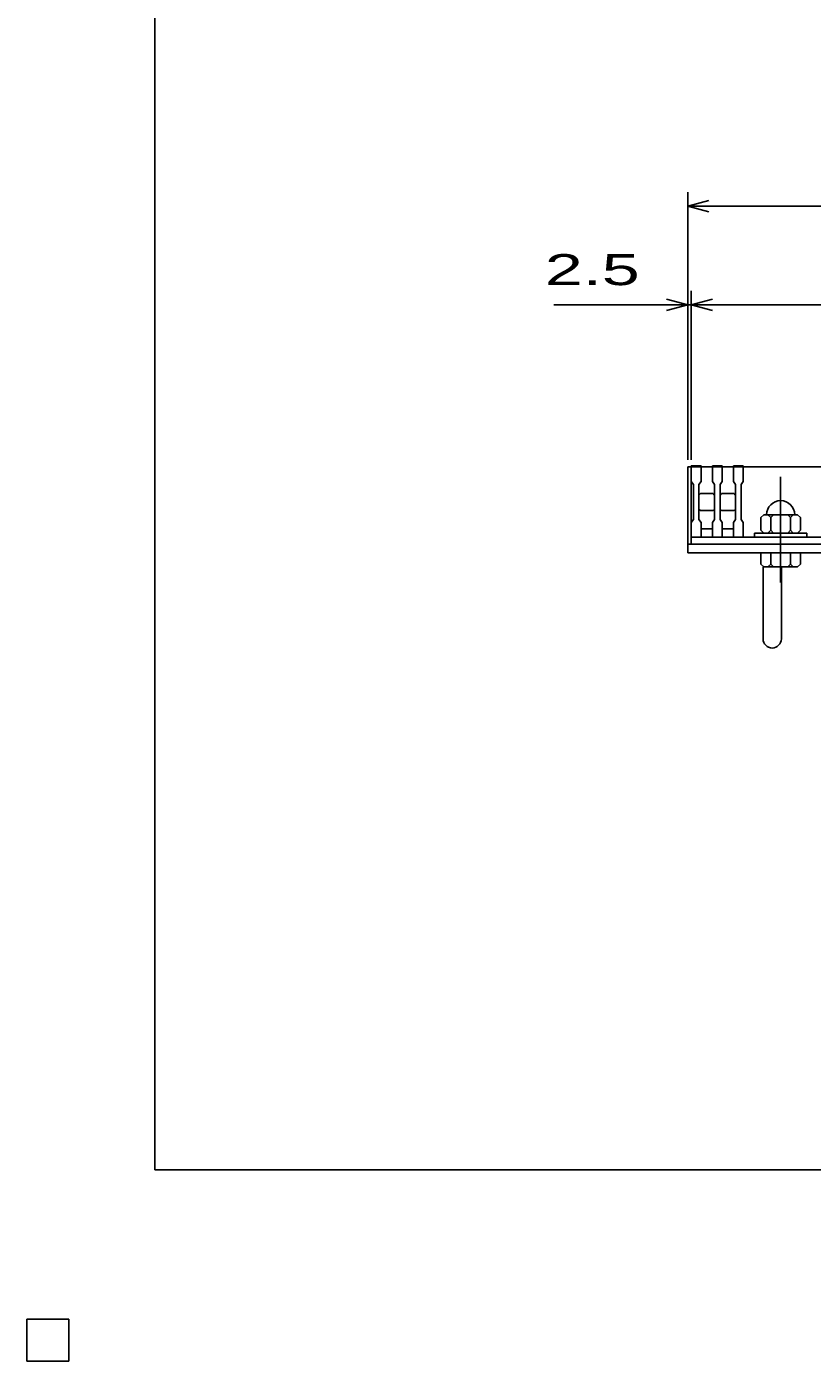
# Model space of a CAD drawing. Units: millimetres, scale not verified. Extents: x -1820 to 1731, y -1282 to 1054.
# Drawn here: x -1820 to -1262, y -1282 to -335 of the extents above; entities that cross this region are included whole.
import ezdxf
from ezdxf.enums import TextEntityAlignment as Align

# ---------------------------------------------------------------- set-up
doc = ezdxf.new("R2010")
doc.units = ezdxf.units.MM
doc.header["$LTSCALE"] = 10
doc.linetypes.add('CHAIN', pattern=[18.5, 12, -1.5, 3.5, -1.5])
for name, color, linetype, lineweight in [('0_2', 150, 'Continuous', 25), ('16', 3, 'Continuous', 25), ('19', 6, 'Continuous', 25), ('22', 4, 'Continuous', 25)]:
    doc.layers.add(name, color=color, linetype=linetype, lineweight=lineweight)
doc.styles.add('ベクトル', font='')
doc.styles.get('ベクトル').set_extended_font_data('ベクトル')

msp = doc.modelspace()

# ---------------------------------------------------------------- linework, layer by layer
at = {"layer": '0_2'}
for p, q in [((-1729, -1146.5), (-1729, 1053.5)), ((1731, -1146.5), (-1729, -1146.5))]:
    msp.add_line(p, q, dxfattribs=at)
at = {"layer": '16'}
for p, q in [((-1348, -647.5), (-1348, -646.8)), ((-1348, -646.8), (-1341, -646.8)), ((-1348, -647.5), (-1348, -658)), ((-1341, -647.5), (-1348, -647.5)), ((-1348, -647.5), (-1348, -691.5)), ((-1348, -647.5), (-353, -647.5)), ((-1341, -646.8), (-1341, -647.5)), ((-1341, -658), (-1341, -647.5)), ((-1333, -647.5), (-1333, -646.8)), ((-1333, -646.8), (-1326, -646.8)), ((-1333, -647.5), (-1333, -658)), ((-1326, -647.5), (-1333, -647.5)), ((-1326, -646.8), (-1326, -647.5)), ((-1326, -658), (-1326, -647.5)), ((-1318, -647.5), (-1318, -646.8)), ((-1318, -646.8), (-1311, -646.8)), ((-1318, -647.5), (-1318, -658)), ((-1311, -647.5), (-1318, -647.5)), ((-1311, -646.8), (-1311, -647.5)), ((-1311, -658), (-1311, -647.5)), ((-1311, -647.5), (-1258, -647.5)), ((-1348, -658), (-1346.5, -660)), ((-1346.5, -660), (-1346.5, -685)), ((-1342.5, -660), (-1341, -658)), ((-1342.5, -685), (-1342.5, -660)), ((-1333, -658), (-1331.5, -660)), ((-1331.5, -660), (-1331.5, -685)), ((-1327.5, -660), (-1326, -658)), ((-1327.5, -685), (-1327.5, -660)), ((-1318, -658), (-1316.5, -660)), ((-1316.5, -660), (-1316.5, -685)), ((-1312.5, -660), (-1311, -658)), ((-1312.5, -685), (-1312.5, -660)), ((-1342.5, -667.5), (-1341.5, -666.5)), ((-1341.5, -666.5), (-1332.5, -666.5)), ((-1332.5, -666.5), (-1331.5, -667.5)), ((-1327.5, -667.5), (-1326.5, -666.5)), ((-1326.5, -666.5), (-1317.5, -666.5)), ((-1317.5, -666.5), (-1316.5, -667.5)), ((-1341.5, -678.5), (-1342.5, -677.5)), ((-1332.5, -678.5), (-1341.5, -678.5)), ((-1331.5, -677.5), (-1332.5, -678.5)), ((-1326.5, -678.5), (-1327.5, -677.5)), ((-1317.5, -678.5), (-1326.5, -678.5)), ((-1316.5, -677.5), (-1317.5, -678.5)), ((-1296.5, -681.5), (-1298.5, -683.5)), ((-1272.5, -681.5), (-1296.5, -681.5)), ((-1291.5, -683.5), (-1293.5, -681.5)), ((-1289.5, -681.5), (-1291.5, -683.5)), ((-1277.5, -683.5), (-1279.5, -681.5)), ((-1275.5, -681.5), (-1277.5, -683.5)), ((-1270.5, -683.5), (-1272.5, -681.5)), ((-1346.5, -685), (-1348, -687)), ((-1348, -687), (-1348, -697.5)), ((-1341, -687), (-1342.5, -685)), ((-1341, -697.5), (-1341, -687)), ((-1341, -691.5), (-1333, -691.5)), ((-1331.5, -685), (-1333, -687)), ((-1333, -687), (-1333, -697.5)), ((-1326, -687), (-1327.5, -685)), ((-1326, -697.5), (-1326, -687)), ((-1326, -691.5), (-1318, -691.5)), ((-1316.5, -685), (-1318, -687)), ((-1318, -687), (-1318, -697.5)), ((-1311, -687), (-1312.5, -685)), ((-1311, -697.5), (-1311, -687)), ((-1298.5, -683.5), (-1298.5, -692.5)), ((-1291.5, -692.5), (-1291.5, -683.5)), ((-1277.5, -692.5), (-1277.5, -683.5)), ((-1270.5, -692.5), (-1270.5, -683.5)), ((-1348, -697.5), (-1341, -697.5)), ((-1348, -697.5), (-353, -697.5)), ((-1348, -702.5), (-1348, -697.5)), ((-1333, -697.5), (-1326, -697.5)), ((-1318, -697.5), (-1311, -697.5)), ((-1258, -697.5), (-1311, -697.5)), ((-1303, -697.5), (-1303, -694.5)), ((-1303, -694.5), (-1266, -694.5)), ((-1266, -697.5), (-1303, -697.5)), ((-1298.5, -692.5), (-1296.5, -694.5)), ((-1293.5, -694.5), (-1291.5, -692.5)), ((-1291.5, -692.5), (-1289.5, -694.5)), ((-1279.5, -694.5), (-1277.5, -692.5)), ((-1277.5, -692.5), (-1275.5, -694.5)), ((-1272.5, -694.5), (-1270.5, -692.5)), ((-1266, -694.5), (-1266, -697.5)), ((-353, -702.5), (-1348, -702.5)), ((-1790, -1252.5), (-1820, -1252.5)), ((-1820, -1252.5), (-1820, -1282.5)), ((-1790, -1252.5), (-1820, -1252.5)), ((-1820, -1252.5), (-1820, -1282.5)), ((-1790, -1252.5), (-1820, -1252.5)), ((-1820, -1252.5), (-1820, -1282.5)), ((-1790, -1252.5), (-1820, -1252.5)), ((-1820, -1252.5), (-1820, -1282.5)), ((-1790, -1252.5), (-1820, -1252.5)), ((-1820, -1252.5), (-1820, -1282.5)), ((-1790, -1282.5), (-1790, -1252.5)), ((-1790, -1282.5), (-1790, -1252.5)), ((-1790, -1282.5), (-1790, -1252.5)), ((-1790, -1282.5), (-1790, -1252.5)), ((-1790, -1282.5), (-1790, -1252.5)), ((-1820, -1282.5), (-1790, -1282.5)), ((-1820, -1282.5), (-1790, -1282.5)), ((-1820, -1282.5), (-1790, -1282.5)), ((-1820, -1282.5), (-1790, -1282.5)), ((-1820, -1282.5), (-1790, -1282.5))]:
    msp.add_line(p, q, dxfattribs=at)
at = {"layer": '16', "linetype": 'CHAIN'}
msp.add_line((-1284.5, -654.5), (-1284.5, -729.5), dxfattribs=at)
at = {"layer": '16'}
msp.add_arc((-1284.5, -681.5), 10, 0, 180, dxfattribs=at)
at = {"layer": '19'}
for p, q in [((-1350.5, -702.5), (-1350.5, -647.5)), ((-1350.5, -647.5), (-1348, -647.5)), ((-1350.5, -702.5), (-350.5, -702.5)), ((-1350.5, -708.5), (-1350.5, -702.5)), ((-350.5, -708.5), (-1350.5, -708.5)), ((-1298.5, -708.5), (-1298.5, -716.5)), ((-1270.5, -708.5), (-1298.5, -708.5)), ((-1291.5, -708.5), (-1291.5, -716.5)), ((-1277.5, -708.5), (-1277.5, -716.5)), ((-1270.5, -716.5), (-1270.5, -708.5)), ((-1298.5, -716.5), (-1296.5, -718.5)), ((-1297, -769.61), (-1297, -718.5)), ((-1296.5, -718.5), (-1272.5, -718.5)), ((-1291.5, -716.5), (-1293.5, -718.5)), ((-1289.5, -718.5), (-1291.5, -716.5)), ((-1284, -769.61), (-1284, -718.5)), ((-1277.5, -716.5), (-1279.5, -718.5)), ((-1275.5, -718.5), (-1277.5, -716.5)), ((-1272.5, -718.5), (-1270.5, -716.5))]:
    msp.add_line(p, q, dxfattribs=at)
msp.add_arc((-1290.5, -769.61), 6.5, 180, 0, dxfattribs=at)
at = {"layer": '22'}
for p, q in [((-1350.5, -642.5), (-1350.5, -452.5)), ((-1350.5, -462.5), (-1335.5, -458.5)), ((-1335.5, -466.5), (-1350.5, -462.5)), ((-1350.5, -462.5), (-350.5, -462.5)), ((-1350.5, -532.5), (-1365.5, -528.5)), ((-1350.5, -642.5), (-1350.5, -522.5)), ((-1348, -642.5), (-1348, -522.5)), ((-1348, -532.5), (-1333, -528.5)), ((-1445.5, -532.5), (-1350.5, -532.5)), ((-1365.5, -536.5), (-1350.5, -532.5)), ((-1350.5, -532.5), (-1348, -532.5)), ((-1333, -536.5), (-1348, -532.5)), ((-1348, -532.5), (-353, -532.5))]:
    msp.add_line(p, q, dxfattribs=at)
at = {"layer": '22', "color": 2}
for p, q in [((-1790, -1252.5), (-1820, -1252.5)), ((-1820, -1252.5), (-1820, -1282.5)), ((-1790, -1252.5), (-1820, -1252.5)), ((-1820, -1252.5), (-1820, -1282.5)), ((-1790, -1252.5), (-1820, -1252.5)), ((-1820, -1252.5), (-1820, -1282.5)), ((-1790, -1282.5), (-1790, -1252.5)), ((-1790, -1282.5), (-1790, -1252.5)), ((-1790, -1282.5), (-1790, -1252.5)), ((-1820, -1282.5), (-1790, -1282.5)), ((-1820, -1282.5), (-1790, -1282.5)), ((-1820, -1282.5), (-1790, -1282.5))]:
    msp.add_line(p, q, dxfattribs=at)

# ---------------------------------------------------------------- texts
at = {"layer": '22', "color": 2, "style": 'ベクトル', "width": 1.65}
msp.add_text(' 2.5 ', height=21.99, dxfattribs=at).set_placement((-1465.5, -507.5), align=Align.MIDDLE_LEFT)

doc.saveas('drawing.dxf')
